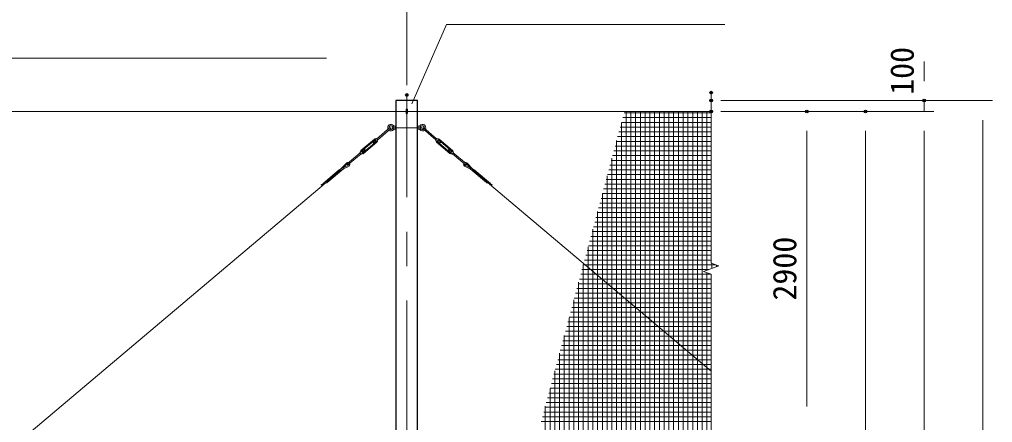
# Model space of a CAD drawing. Units: millimetres, scale not verified. Extents: x -18900 to 18900, y -13365 to 13365.
# Drawn here: x -7364 to 1589, y 4165 to 7880 of the extents above; entities that cross this region are included whole.
import ezdxf
from ezdxf.enums import TextEntityAlignment as Align

# ---------------------------------------------------------------- set-up
doc = ezdxf.new("R2010")
doc.units = ezdxf.units.MM
doc.header["$LTSCALE"] = 50
doc.header["$PDMODE"] = 32
doc.header["$PDSIZE"] = 25
doc.linetypes.add('USER1', pattern=[50.8, 31.75, -6.35, 6.35, -6.35])
for name, color, linetype, lineweight in [('0-1_D-STR1', 1, 'Continuous', 25), ('0-2_D-BMK', 2, 'USER1', 13), ('0-3_D-STR3', 3, 'Continuous', 13), ('0-4_D-STR-DIM', 7, 'Continuous', 13), ('0-A_D-STR-TXT', 7, 'Continuous', 13), ('0-B_D-STR2', 7, 'Continuous', 13)]:
    doc.layers.add(name, color=color, linetype=linetype, lineweight=lineweight)
doc.layers.add('0-6_Defpoints', color=8, linetype='Continuous')
doc.styles.add('ＭＳ ゴシック', font='')
doc.styles.get('ＭＳ ゴシック').set_extended_font_data('MS Gothic')

msp = doc.modelspace()

# ---------------------------------------------------------------- linework, layer by layer
at = {"layer": '0-1_D-STR1'}
msp.add_lwpolyline([(-3700.75, 7132.52), (-3900.75, 7132.52), (-3900.75, -3867.48), (-3700.75, -3867.48)], close=True, dxfattribs=at)
at = {"layer": '0-2_D-BMK'}
for p, q in [((-3800.75, -3918.48), (-3800.75, 7183.52)), ((-3938.25, 6882.52), (-3663.25, 6882.52))]:
    msp.add_line(p, q, dxfattribs=at)
at = {"layer": '0-3_D-STR3'}
for p, q in [((-13019.06, 7032.52), (-1000.75, 7032.52)), ((-3806.75, 7049.52), (-3806.75, 7015.52)), ((-3794.75, 7049.52), (-3794.75, 7015.52)), ((-3926.53, 6896.02), (-3929.97, 6890.52)), ((-3903.53, 6897.52), (-3926.53, 6896.02)), ((-3926.53, 6869.02), (-3926.53, 6896.02)), ((-3903.53, 6897.52), (-3903.53, 6867.52)), ((-3697.97, 6897.52), (-3674.97, 6896.02)), ((-3697.97, 6897.52), (-3697.97, 6867.52)), ((-3674.97, 6896.02), (-3671.53, 6890.52)), ((-3674.97, 6869.02), (-3674.97, 6896.02)), ((-3958.19, 6879.68), (-4075.82, 6780.3)), ((-3950.44, 6870.52), (-4068.08, 6771.14)), ((-3929.97, 6890.52), (-3929.97, 6874.52)), ((-3926.53, 6869.02), (-3929.97, 6874.52)), ((-3903.53, 6867.52), (-3926.53, 6869.02)), ((-3903.53, 6890.52), (-3900.75, 6890.52)), ((-3903.53, 6874.52), (-3900.75, 6874.52)), ((-3697.97, 6890.52), (-3700.75, 6890.52)), ((-3697.97, 6874.52), (-3700.75, 6874.52)), ((-3697.97, 6867.52), (-3674.97, 6869.02)), ((-3674.97, 6869.02), (-3671.53, 6874.52)), ((-3671.53, 6890.52), (-3671.53, 6874.52)), ((-3651.05, 6870.52), (-3533.42, 6771.14)), ((-3643.31, 6879.68), (-3525.67, 6780.3)), ((-4098.08, 6777.21), (-4221.83, 6672.66)), ((-4092.6, 6770.71), (-4216.35, 6666.17)), ((-4080.34, 6756.2), (-4204.09, 6651.65)), ((-4074.85, 6749.71), (-4198.6, 6645.16)), ((-4088.81, 6769.33), (-4114.02, 6748.03)), ((-4080.1, 6759.02), (-4089.78, 6770.48)), ((-4078.41, 6783.36), (-4085.44, 6779.6)), ((-4065.5, 6768.08), (-4078.41, 6783.36)), ((-4065.5, 6768.08), (-4070.38, 6761.77)), ((-3536, 6768.08), (-3523.09, 6783.36)), ((-3536, 6768.08), (-3531.12, 6761.77)), ((-3526.65, 6749.71), (-3402.9, 6645.16)), ((-3523.09, 6783.36), (-3516.05, 6779.6)), ((-3521.4, 6759.02), (-3511.72, 6770.48)), ((-3521.16, 6756.2), (-3397.41, 6651.65)), ((-3512.69, 6769.33), (-3487.48, 6748.03)), ((-3508.9, 6770.71), (-3385.15, 6666.17)), ((-3503.42, 6777.21), (-3379.67, 6672.66)), ((-4228.6, 6651.23), (-4346.24, 6551.85)), ((-4220.86, 6642.07), (-4338.5, 6542.68)), ((-4218.28, 6639.01), (-4211.24, 6642.77)), ((-4206.9, 6651.89), (-4216.58, 6663.35)), ((-4190.41, 6683.5), (-4215.62, 6662.2)), ((-4182.66, 6674.33), (-4207.87, 6653.04)), ((-4182.66, 6674.33), (-4190.41, 6683.5)), ((-3418.83, 6674.33), (-3411.09, 6683.5)), ((-3418.83, 6674.33), (-3393.63, 6653.04)), ((-3411.09, 6683.5), (-3385.88, 6662.2)), ((-3394.59, 6651.89), (-3384.91, 6663.35)), ((-3383.22, 6639.01), (-3390.26, 6642.77)), ((-3380.64, 6642.07), (-3263, 6542.68)), ((-3372.9, 6651.23), (-3255.26, 6551.85)), ((-4335.98, 6536.19), (-4415.12, 6497.14)), ((-4353.12, 6558.32), (-4409.1, 6500.11)), ((-4347.78, 6552.33), (-4387.97, 6510.54)), ((-3265.52, 6536.19), (-3186.38, 6497.14)), ((-3253.72, 6552.33), (-3213.53, 6510.54)), ((-3248.38, 6558.32), (-3192.4, 6500.11)), ((-4570.75, 6366.81), (-4421.21, 6493.15)), ((-4534.6, 6376.46), (-4384.33, 6503.41)), ((-4438.4, 6458.89), (-4491.3, 6432.78)), ((-4413.01, 6480.34), (-4465.9, 6454.23)), ((-4331.8, 6529.33), (-4440.51, 6475.68)), ((-3269.69, 6529.33), (-3160.98, 6475.68)), ((-3066.9, 6376.46), (-3217.17, 6503.41)), ((-3188.49, 6480.34), (-3135.59, 6454.23)), ((-3030.74, 6366.81), (-3180.29, 6493.15)), ((-3163.1, 6458.89), (-3110.2, 6432.78)), ((-13439.55, -1138.21), (-4560.6, 6362.9)), ((-4514.57, 6394.53), (-4590.16, 6357.23)), ((-4539.96, 6373.08), (-4581.24, 6352.71)), ((-4489.18, 6415.98), (-4542.08, 6389.88)), ((-4463.79, 6437.44), (-4516.69, 6411.33)), ((-3137.71, 6437.44), (-3084.81, 6411.33)), ((-3112.32, 6415.98), (-3059.42, 6389.88)), ((-3086.93, 6394.53), (-3011.33, 6357.23)), ((-3061.53, 6373.08), (-3020.25, 6352.71)), ((-1000.75, 4639.34), (-3040.89, 6362.9))]:
    msp.add_line(p, q, dxfattribs=at)
for points in [[(-4081.07, 6760.16), (-4106.27, 6738.87), (-4114.02, 6748.03)], [(-3520.43, 6760.16), (-3495.22, 6738.87), (-3487.48, 6748.03)], [(-4218.28, 6639.01), (-4231.18, 6654.29), (-4226.3, 6660.6)], [(-3383.22, 6639.01), (-3370.31, 6654.29), (-3375.19, 6660.6)]]:
    msp.add_lwpolyline(points, dxfattribs=at)
for centre, radius, start, end in [((-3800.75, 7049.52), 6, 0, 180), ((-3800.75, 7015.52), 6, 180, 0), ((-3945.53, 6882.52), 30, 40.33299, 208.65481), ((-3945.53, 6882.52), 17.5, 27.20289, 200.14073), ((-3911.99, 6911), 14, 220.33299, 273.7314), ((-3689.51, 6911), 14, 266.2686, 319.66701), ((-3655.97, 6882.52), 30, 331.34519, 139.66701), ((-3655.97, 6882.52), 17.5, 339.85927, 152.79711), ((-3945.53, 6882.52), 30, 231.72873, 319.66701), ((-3954.32, 6875.1), 6, 310.19177, 130.19177), ((-3945.53, 6882.52), 17.5, 240.24281, 332.79711), ((-3911.99, 6854.04), 14, 86.2686, 139.66701), ((-3689.51, 6854.04), 14, 40.33299, 93.7314), ((-3655.97, 6882.52), 30, 220.33299, 308.27127), ((-3655.97, 6882.52), 17.5, 207.20289, 299.75719), ((-3647.18, 6875.1), 6, 49.80823, 229.80823), ((-4091.31, 6769.19), 10.5, 74.07288, 130.19177), ((-4091.31, 6769.19), 2, 40.19177, 130.19177), ((-4087.33, 6783.13), 4, 254.07288, 298.09252), ((-4081.63, 6757.73), 2, 310.19177, 40.19177), ((-4081.63, 6757.73), 10.5, 310.19177, 6.31065), ((-4067.21, 6759.32), 4, 142.29102, 186.31065), ((-3534.28, 6759.32), 4, 353.68935, 37.70898), ((-3519.87, 6757.73), 10.5, 173.68935, 229.80823), ((-3519.87, 6757.73), 2, 139.80823, 229.80823), ((-3514.17, 6783.13), 4, 241.90748, 285.92712), ((-3510.19, 6769.19), 10.5, 49.80823, 105.92712), ((-3510.19, 6769.19), 2, 49.80823, 139.80823), ((-4229.47, 6663.05), 4, 322.29102, 6.31065), ((-4215.06, 6664.64), 10.5, 130.19177, 186.31065), ((-4215.06, 6664.64), 2, 130.19177, 220.19177), ((-4209.36, 6639.24), 4, 74.07288, 118.09252), ((-4205.38, 6653.18), 10.5, 254.07288, 310.19177), ((-4205.38, 6653.18), 2, 220.19177, 310.19177), ((-3396.12, 6653.18), 10.5, 229.80823, 285.92712), ((-3396.12, 6653.18), 2, 229.80823, 319.80823), ((-3392.14, 6639.24), 4, 61.90748, 105.92712), ((-3386.44, 6664.64), 2, 319.80823, 49.80823), ((-3386.44, 6664.64), 10.5, 353.68935, 49.80823), ((-3372.03, 6663.05), 4, 173.68935, 217.70898), ((-4342.13, 6544.07), 18, 68.70233, 127.3668), ((-4342.37, 6547.27), 6, 130.19177, 310.19177), ((-4342.13, 6544.07), 10, 99.41611, 124.36633), ((-4342.13, 6544.07), 10, 308.00205, 20.26418), ((-4342.13, 6544.07), 18, 305.01605, 28.55857), ((-3259.37, 6544.07), 18, 151.44143, 234.98395), ((-3259.37, 6544.07), 10, 159.73582, 231.99795), ((-3259.37, 6544.07), 18, 52.6332, 111.29767), ((-3259.13, 6547.27), 6, 229.80823, 49.80823), ((-3259.37, 6544.07), 10, 55.63367, 80.58389), ((-4452.63, 6427.33), 30, 116.26541, 130.19177), ((-4427.24, 6448.78), 30, 116.26541, 130.19177), ((-4451.67, 6485.79), 30, 296.26532, 310.19177), ((-4401.85, 6470.23), 30, 116.26541, 130.19177), ((-4426.28, 6507.24), 30, 296.26532, 310.19177), ((-3175.22, 6507.24), 30, 229.80823, 243.73468), ((-3199.65, 6470.23), 30, 49.80823, 63.73459), ((-3149.82, 6485.79), 30, 229.80823, 243.73468), ((-3174.26, 6448.78), 30, 49.80823, 63.73459), ((-3148.87, 6427.33), 30, 49.80823, 63.73459), ((-4553.66, 6418.25), 71.11, 239.10589, 247.17004), ((-4528.8, 6362.98), 30, 116.26541, 130.19177), ((-4553.24, 6399.99), 30, 296.26532, 310.19177), ((-4503.41, 6384.43), 30, 116.26541, 130.19177), ((-4527.85, 6421.44), 30, 296.26532, 310.19177), ((-4478.02, 6405.88), 30, 116.26541, 130.19177), ((-4502.46, 6442.89), 30, 296.26532, 310.19177), ((-4477.06, 6464.34), 30, 296.26532, 310.19177), ((-3124.43, 6464.34), 30, 229.80823, 243.73468), ((-3099.04, 6442.89), 30, 229.80823, 243.73468), ((-3123.48, 6405.88), 30, 49.80823, 63.73459), ((-3073.65, 6421.44), 30, 229.80823, 243.73468), ((-3098.09, 6384.43), 30, 49.80823, 63.73459), ((-3048.26, 6399.99), 30, 229.80823, 243.73468), ((-3072.69, 6362.98), 30, 49.80823, 63.73459), ((-3047.84, 6418.25), 71.11, 292.82996, 300.89411)]:
    msp.add_arc(centre, radius, start, end, dxfattribs=at)
at = {"layer": '0-4_D-STR-DIM'}
for p, q in [((-3800.75, 7273.52), (-3800.75, 8847.9)), ((-3800.75, 7273.52), (-3800.75, 8847.9)), ((959.25, 7312.52), (959.25, 7492.52)), ((-1000.75, 5633.83), (-1000.75, 7204.93)), ((-910.75, 7132.52), (1049.25, 7132.52)), ((-910.75, 7132.52), (1589.25, 7132.52)), ((959.25, 7032.52), (959.25, 7132.52)), ((-910.75, 7032.52), (-30.75, 7032.52)), ((-910.75, 7032.52), (509.25, 7032.52)), ((-910.75, 7032.52), (1049.25, 7032.52)), ((-910.75, 7032.52), (1049.25, 7032.52)), ((1499.25, 6952.52), (1499.25, -3687.48)), ((-120.75, 4312.52), (-120.75, 6852.52)), ((419.25, -1287.48), (419.25, 6852.52)), ((959.25, 6852.52), (959.25, -2787.48)), ((959.25, 6852.52), (959.25, 6672.52)), ((-1071.23, 5556.87), (-930.27, 5608.17)), ((-1000.75, 5531.22), (-1071.23, 5556.87)), ((-930.27, 5608.17), (-1000.75, 5633.83)), ((-1000.75, 2783.83), (-1000.75, 5531.22))]:
    msp.add_line(p, q, dxfattribs=at)
at = {"layer": '0-6_Defpoints'}
for p in [(-3800.75, 7183.52), (-1000.75, 7204.93), (-1000.75, 7132.52), (959.25, 7132.52), (-1000.75, 7032.52), (-120.75, 7032.52), (419.25, 7032.52)]:
    msp.add_point(p, dxfattribs=at)
at = {"layer": '0-A_D-STR-TXT'}
for points in [[(-875.33, 7831.68), (-3435.57, 7831.68), (-3752.86, 7102.51)], [(-4539.84, 7524.47), (-9376.36, 7524.47), (-9547.47, 7034.41)]]:
    msp.add_lwpolyline(points, dxfattribs=at)
at = {"layer": '0-B_D-STR2'}
for p, q in [((-1801.74, 7018.75), (-1000.75, 7018.75)), ((-1782.35, -1467.48), (-1782.35, 7032.52)), ((-1738.6, -1467.48), (-1738.6, 7032.52)), ((-1694.85, -1467.48), (-1694.85, 7032.52)), ((-1651.1, -1467.48), (-1651.1, 7032.52)), ((-1607.35, -1467.48), (-1607.35, 7032.52)), ((-1563.6, -1467.48), (-1563.6, 7032.52)), ((-1519.85, -1467.48), (-1519.85, 7032.52)), ((-1476.1, -1467.48), (-1476.1, 7032.52)), ((-1432.35, -1467.48), (-1432.35, 7032.52)), ((-1388.6, -1467.48), (-1388.6, 7032.52)), ((-1344.85, -1467.48), (-1344.85, 7032.52)), ((-1301.1, -1467.48), (-1301.1, 7032.52)), ((-1257.35, -1467.48), (-1257.35, 7032.52)), ((-1213.6, -1467.48), (-1213.6, 7032.52)), ((-1169.85, -1467.48), (-1169.85, 7032.52)), ((-1126.1, -1467.48), (-1126.1, 7032.52)), ((-1082.35, -1467.48), (-1082.35, 7032.52)), ((-1038.6, 5568.74), (-1038.6, 7032.52)), ((-1826.1, -1467.48), (-1826.1, 6927.82)), ((-1825.18, 6931.25), (-1000.75, 6931.25)), ((-1813.46, 6975), (-1000.75, 6975)), ((-1848.63, 6843.75), (-1000.75, 6843.75)), ((-1836.91, 6887.5), (-1000.75, 6887.5)), ((-1872.08, 6756.25), (-1000.75, 6756.25)), ((-1869.85, -1467.48), (-1869.85, 6764.54)), ((-1860.35, 6800), (-1000.75, 6800)), ((-1895.52, 6668.75), (-1000.75, 6668.75)), ((-1883.8, 6712.5), (-1000.75, 6712.5)), ((-1930.69, 6537.5), (-1000.75, 6537.5)), ((-1918.97, 6581.25), (-1000.75, 6581.25)), ((-1913.6, -1467.48), (-1913.6, 6601.26)), ((-1907.24, 6625), (-1000.75, 6625)), ((-1954.14, 6450), (-1000.75, 6450)), ((-1942.41, 6493.75), (-1000.75, 6493.75)), ((-1977.58, 6362.5), (-1000.75, 6362.5)), ((-1965.86, 6406.25), (-1000.75, 6406.25)), ((-1957.35, -1467.48), (-1957.35, 6437.99)), ((-2001.1, -1467.48), (-2001.1, 6274.71)), ((-2001.03, 6275), (-1000.75, 6275)), ((-1989.3, 6318.75), (-1000.75, 6318.75)), ((-2024.47, 6187.5), (-1000.75, 6187.5)), ((-2012.75, 6231.25), (-1000.75, 6231.25)), ((-2047.92, 6100), (-1000.75, 6100)), ((-2044.85, -1467.48), (-2044.85, 6111.43)), ((-2036.19, 6143.75), (-1000.75, 6143.75)), ((-2071.36, 6012.5), (-1000.75, 6012.5)), ((-2059.64, 6056.25), (-1000.75, 6056.25)), ((-2094.81, 5925), (-1000.75, 5925)), ((-2088.6, -1467.48), (-2088.6, 5948.15)), ((-2083.09, 5968.75), (-1000.75, 5968.75)), ((-2118.25, 5837.5), (-1000.75, 5837.5)), ((-2106.53, 5881.25), (-1000.75, 5881.25)), ((-2141.7, 5750), (-1000.75, 5750)), ((-2132.35, -1467.48), (-2132.35, 5784.88)), ((-2129.98, 5793.75), (-1000.75, 5793.75)), ((-2165.14, 5662.5), (-1000.75, 5662.5)), ((-2153.42, 5706.25), (-1000.75, 5706.25)), ((-2188.59, 5575), (-1021.42, 5575)), ((-2176.87, 5618.75), (-959.33, 5618.75)), ((-2176.1, -1467.48), (-2176.1, 5621.6)), ((-994.85, 5584.67), (-994.85, 5631.68)), ((-951.1, 5600.59), (-951.1, 5615.76)), ((-2212.04, 5487.5), (-1000.75, 5487.5)), ((-2200.31, 5531.25), (-1000.83, 5531.25)), ((-1038.6, 2718.74), (-1038.6, 5545)), ((-2235.48, 5400), (-1000.75, 5400)), ((-2223.76, 5443.75), (-1000.75, 5443.75)), ((-2219.85, -1467.48), (-2219.85, 5458.32)), ((-2263.6, -1467.48), (-2263.6, 5295.05)), ((-2258.93, 5312.5), (-1000.75, 5312.5)), ((-2247.2, 5356.25), (-1000.75, 5356.25)), ((-2282.37, 5225), (-1000.75, 5225)), ((-2270.65, 5268.75), (-1000.75, 5268.75)), ((-2307.35, -1467.48), (-2307.35, 5131.77)), ((-2305.82, 5137.5), (-1000.75, 5137.5)), ((-2294.1, 5181.25), (-1000.75, 5181.25)), ((-2329.26, 5050), (-1000.75, 5050)), ((-2317.54, 5093.75), (-1000.75, 5093.75)), ((-2352.71, 4962.5), (-1000.75, 4962.5)), ((-2351.1, -1467.48), (-2351.1, 4968.49)), ((-2340.99, 5006.25), (-1000.75, 5006.25)), ((-2376.15, 4875), (-1000.75, 4875)), ((-2364.43, 4918.75), (-1000.75, 4918.75)), ((-2399.6, 4787.5), (-1000.75, 4787.5)), ((-2394.85, -1467.48), (-2394.85, 4805.21)), ((-2387.88, 4831.25), (-1000.75, 4831.25)), ((-2434.77, 4656.25), (-1000.75, 4656.25)), ((-2423.05, 4700), (-1000.75, 4700)), ((-2411.32, 4743.75), (-1000.75, 4743.75)), ((-2458.21, 4568.75), (-1000.75, 4568.75)), ((-2446.49, 4612.5), (-1000.75, 4612.5)), ((-2438.6, -1467.48), (-2438.6, 4641.94)), ((-2482.35, -1467.48), (-2482.35, 4478.66)), ((-2481.66, 4481.25), (-1000.75, 4481.25)), ((-2469.94, 4525), (-1000.75, 4525)), ((-2505.11, 4393.75), (-1000.75, 4393.75)), ((-2493.38, 4437.5), (-1000.75, 4437.5)), ((-2528.55, 4306.25), (-1000.75, 4306.25)), ((-2526.1, -1467.48), (-2526.1, 4315.38)), ((-2516.83, 4350), (-1000.75, 4350)), ((-2552, 4218.75), (-1000.75, 4218.75)), ((-2540.27, 4262.5), (-1000.75, 4262.5)), ((-2563.72, 4175), (-1000.75, 4175))]:
    msp.add_line(p, q, dxfattribs=at)

# ---------------------------------------------------------------- texts
at = {"layer": '0-4_D-STR-DIM', "style": 'ＭＳ ゴシック'}
for s, p in [('100', (929.64, 7184.59)), ('2900', (-151.12, 5288.9))]:
    msp.add_text(s, height=216.6, rotation=90, dxfattribs=at).set_placement(p, align=Align.BOTTOM_LEFT)

doc.saveas('drawing.dxf')
